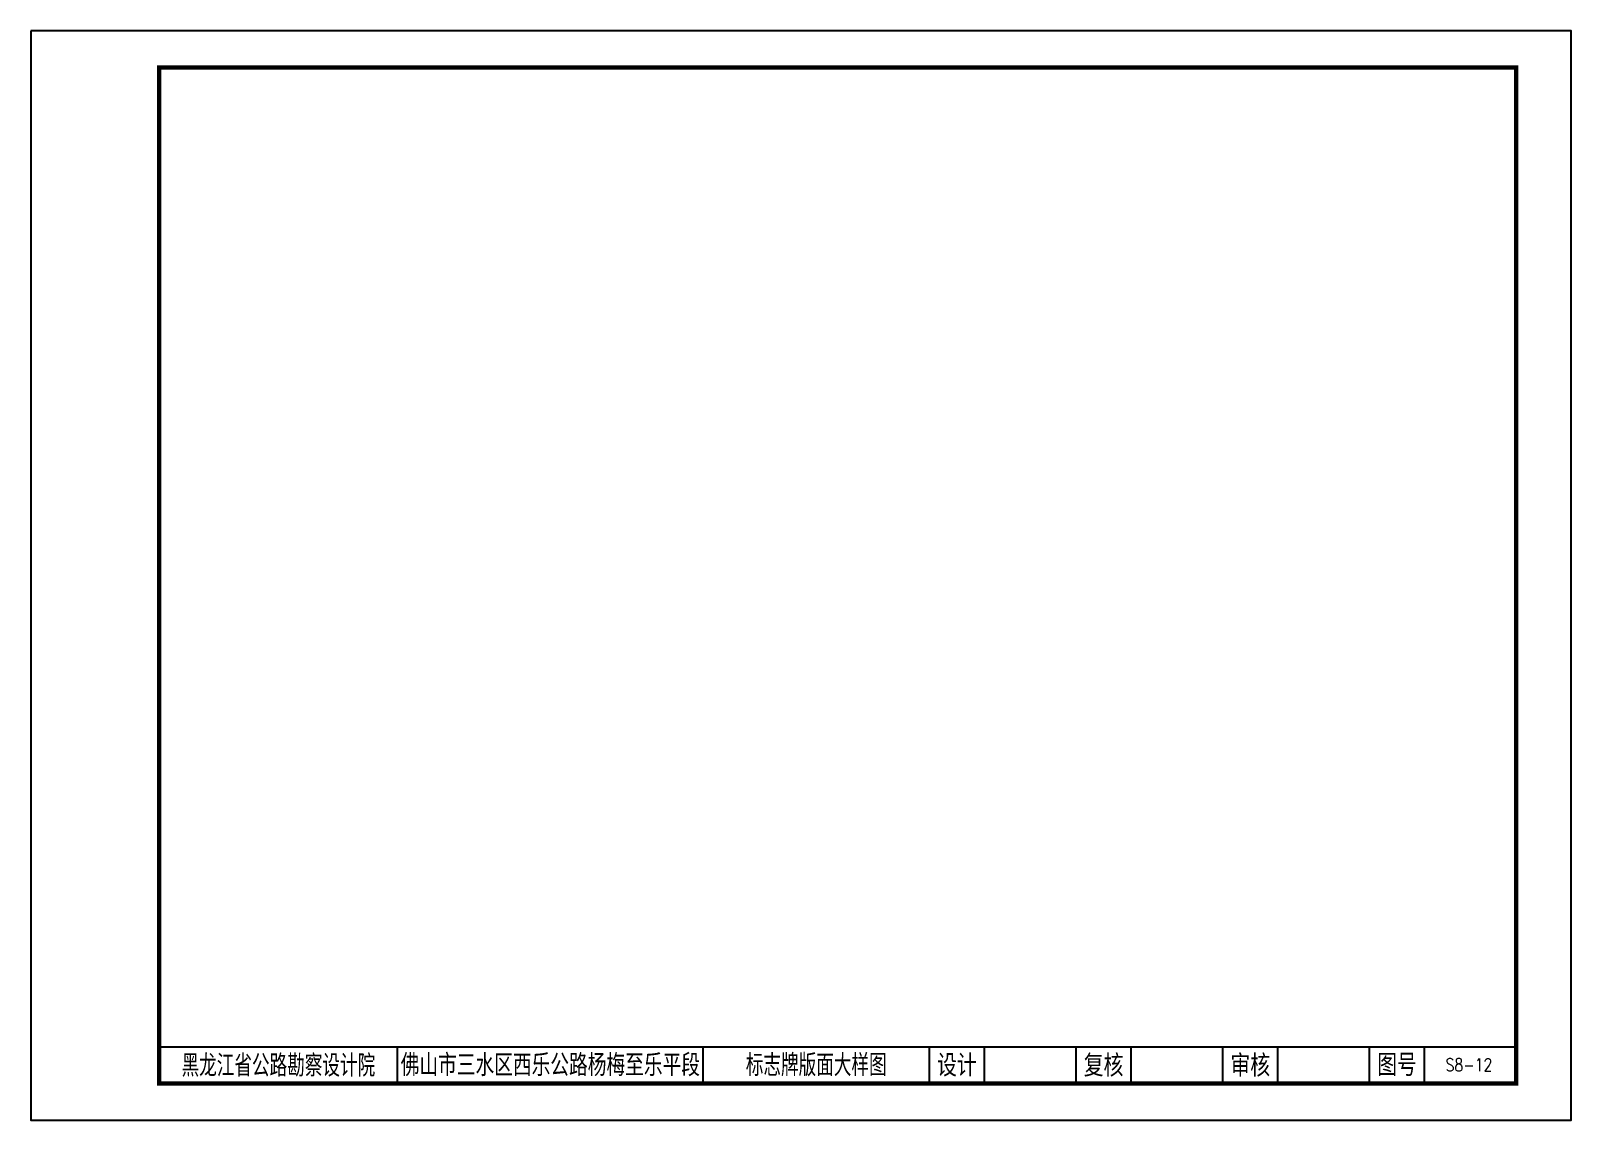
# Paper-space layout '标准布局' of a CAD drawing. Extents: x -4 to 416, y -4 to 293.
import ezdxf
from ezdxf.enums import TextEntityAlignment as Align

# ---------------------------------------------------------------- set-up
doc = ezdxf.new("R2010")
doc.units = 0
doc.header["$LTSCALE"] = 5
doc.layers.get('0').update_dxf_attribs({"linetype": 'CONTINUOUS'})
doc.layers.add('图框', color=7, linetype='CONTINUOUS')
doc.styles.add('DESIGN', font='romans9_.shx', dxfattribs={"width": 0.8, "bigfont": 'hztxt.shx'})
doc.styles.add('TEXT', font='romans__.shx', dxfattribs={"width": 0.8, "bigfont": 'hztxt.shx'})

psp = doc.layouts.new('标准布局')

# ---------------------------------------------------------------- linework, layer by layer
at = {"layer": '图框', "color": 7}
for p, q in [((95.77, 5.77), (95.77, 15.77)), ((179.08, 5.77), (179.08, 15.77)), ((240.77, 5.77), (240.77, 15.77)), ((255.77, 5.77), (255.77, 15.77)), ((280.77, 5.77), (280.77, 15.77)), ((295.77, 5.77), (295.77, 15.77)), ((320.77, 5.77), (320.77, 15.77)), ((335.77, 5.77), (335.77, 15.77)), ((360.77, 5.77), (360.77, 15.77)), ((375.77, 5.77), (375.77, 15.77))]:
    psp.add_line(p, q, dxfattribs=at)
at = {"layer": '图框', "color": 2}
psp.add_lwpolyline([(-4.23, 292.77), (-4.23, -4.23), (415.77, -4.23), (415.77, 292.77)], close=True, dxfattribs=at)
at = {"layer": '图框', "const_width": 1.2}
psp.add_lwpolyline([(400.77, 282.77), (30.77, 282.77), (30.77, 5.77), (400.77, 5.77)], close=True, dxfattribs=at)
at = {"layer": '图框'}
psp.add_lwpolyline([(30.77, 15.77), (400.77, 15.77)], dxfattribs=at)

# ---------------------------------------------------------------- texts
at = {"layer": '图框', "color": 7}
for s, height, style, width, p in [('黑龙江省公路勘察设计院', 6, 'DESIGN', 0.8, (63.27, 10.97)), ('设计', 6, 'DESIGN', 0.9, (248.27, 10.97)), ('复核', 6, 'DESIGN', 0.9, (288.27, 10.97)), ('审核', 6, 'DESIGN', 0.9, (328.27, 10.97)), ('图号', 6, 'DESIGN', 0.9, (368.27, 10.97)), ('S8-12', 3.5, 'TEXT', 0.8, (387.9, 10.86))]:
    psp.add_text(s, height=height, rotation=0, dxfattribs=dict(at, style=style, width=width)).set_placement(p, align=Align.MIDDLE)
at = {"layer": '图框', "color": 7, "style": 'DESIGN', "width": 0.85}
psp.add_text('佛山市三水区西乐公路杨梅至乐平段', height=6, rotation=0, dxfattribs=at).set_placement((137.42, 10.77), align=Align.MIDDLE_CENTER)
at = {"layer": '图框', "color": 0, "linetype": 'Continuous', "style": 'DESIGN', "width": 0.8}
psp.add_text('标志牌版面大样图', height=6, dxfattribs=at).set_placement((209.92, 10.77), align=Align.MIDDLE_CENTER)

# ---------------------------------------------------------------- viewports
at = {"layer": '0', "linetype": 'Continuous'}
psp.add_viewport(center=(215.77, 149.27), size=(370, 267), view_center_point=(1339.19339, 1601.35584), view_height=266.9999984, dxfattribs=at)

doc.saveas('drawing.dxf')
